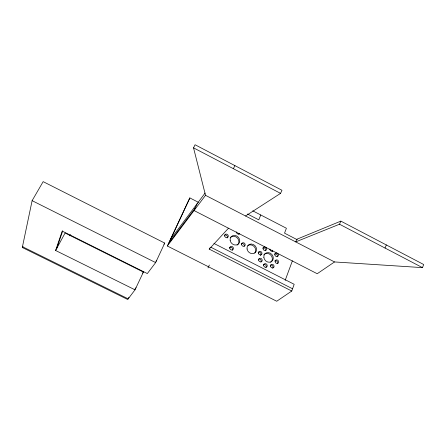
<?xml version="1.0" encoding="UTF-8"?>
<svg xmlns="http://www.w3.org/2000/svg" width="446" height="446" viewBox="0 0 446 446"><rect width="100%" height="100%" fill="white"/><g stroke="black" fill="none" stroke-linecap="round" stroke-linejoin="round"><path stroke-width="0.67" d="M135.021 289.822L127.701 299.489L22.3 247.502L32.118 200.661L43.156 181.645L164.741 243.081L155.637 262.594L147.331 273.565L62.2 231.084L55.611 250.485L135.021 289.822L143.4 272.077L65.094 233.013L55.611 250.485M56.742 248.411L62.735 230.838M198.503 202.367L189.851 197.918L167.328 245.991L276.726 301.245L291.751 291.032L294.187 284.303L213.935 243.432M285.172 280.383L292.398 260.798M245.534 215.981L280.551 193.38L281.972 190.28L195.069 144.755L193.536 147.849L205.522 195.32L334.528 261.947L422.457 267.628L423.7 264.523L340.85 221.121L296.863 239.246L295.687 241.888L339.506 224.221L340.85 221.121M260.759 214.972L258.786 219.85L247.497 214.013M385.037 248.048L386.325 244.943M291.751 291.032L209.219 249.108L209.698 248.004M197.232 203.554L194.049 210.54L317.206 273.727L334.528 261.947M189.851 197.918L168.962 243.003L195.114 208.204M208.003 267.918L209.347 265.063M128.911 297.32L128.186 298.848L22.467 246.694M233.397 168.705L234.88 165.605M69.827 235.817L70.474 234.607M22.3 247.502L22.98 246.304M142.608 273.147L143.4 272.077M163.922 244.196L164.741 243.081M170.918 238.783L205.088 193.046M167.328 245.991L205.522 195.32M155.888 261.373L156.724 260.269M134.809 289.315L136.019 287.709M209.219 249.108L228.491 228.207M32.118 200.661L155.637 262.594M210.796 247.207L292.565 288.785M297.298 239.753L284.531 233.158L286.404 228.257L252.77 210.835M193.536 147.849L280.551 193.38M339.506 224.221L422.457 267.628M270.588 265.153A1.918 1.678 50 0 1 272.79 268.135M239.68 233.542A1.912 1.678 43.8 0 1 236.436 231.881M274.808 260.927A1.912 1.661 49.8 0 1 277.39 263.697M274.53 254.058A1.901 1.65 49 0 1 277.105 256.818M263.369 264.69A1.923 1.689 49.5 0 1 265.967 267.483M272.434 250.212A1.901 1.65 48.1 0 1 272.138 251.499M262.794 248.043A1.907 1.661 47.6 0 1 265.37 250.808M229.305 247.786A1.929 1.712 44.9 0 1 231.859 247.714A1.929 1.712 44.9 0 1 232.238 250.29M272.774 250.981A1.907 1.656 48.1 0 1 269.88 249.041M230.214 237.746A5.112 4.51 44.3 0 1 237.434 238.047A5.112 4.51 44.3 0 1 237.11 245.172M241.381 243.828A1.912 1.684 45.5 0 1 244.191 246.225M239.167 233.604A1.907 1.672 43.8 0 1 238.833 234.412M263.753 254.911A5.101 4.449 48.8 0 1 270.839 255.151A5.101 4.449 48.8 0 1 270.644 262.309M224.528 235.209A1.918 1.7 43.1 0 1 227.114 237.991M258.139 252.403A1.912 1.672 47.8 0 1 260.654 252.988A1.912 1.672 47.8 0 1 260.408 255.474M258.362 259.304A1.923 1.684 48.6 0 1 260.955 262.092M247.887 245.562A5.101 4.482 46.7 0 1 254.181 246.621A5.101 4.482 46.7 0 1 254.778 252.966M224.667 235.923A1.923 1.7 43.1 0 0 227.605 237.423A1.923 1.7 43.1 0 0 227.142 234.295A1.923 1.7 43.1 0 0 224.667 235.923M270.532 266.195A1.923 1.678 50 0 0 273.437 267.672A1.923 1.678 50 0 0 272.907 264.506A1.923 1.678 50 0 0 270.532 266.195M274.881 254.85A1.907 1.656 48.9 0 0 277.758 256.322A1.907 1.656 48.9 0 0 277.228 253.2A1.907 1.656 48.9 0 0 274.881 254.85M275.16 261.752A1.918 1.667 49.7 0 0 278.048 263.224A1.918 1.667 49.7 0 0 277.512 260.079A1.918 1.667 49.7 0 0 275.16 261.752M263.095 248.812A1.912 1.661 47.6 0 0 265.989 250.29A1.912 1.661 47.6 0 0 265.47 247.168A1.912 1.661 47.6 0 0 263.095 248.812M229.802 248.26A1.935 1.717 44.9 0 0 232.745 249.76A1.935 1.717 44.9 0 0 232.277 246.599A1.935 1.717 44.9 0 0 229.802 248.26M263.675 265.532A1.929 1.689 49.5 0 0 266.591 267.015A1.929 1.689 49.5 0 0 266.067 263.842A1.929 1.689 49.5 0 0 263.675 265.532M230.147 240.361A5.129 4.521 44.3 0 0 237.963 244.33A5.129 4.521 44.3 0 0 236.681 235.973A5.129 4.521 44.3 0 0 230.147 240.361M241.593 244.581A1.923 1.689 45.5 0 0 244.514 246.069A1.923 1.689 45.5 0 0 244.029 242.936A1.923 1.689 45.5 0 0 241.593 244.581M258.647 260.13A1.929 1.689 48.5 0 0 261.557 261.612A1.929 1.689 48.5 0 0 261.049 258.451A1.929 1.689 48.5 0 0 258.647 260.13M247.051 249.002A5.118 4.493 46.6 0 0 254.828 252.954A5.118 4.493 46.6 0 0 253.484 244.586A5.118 4.493 46.6 0 0 247.051 249.002M263.87 257.598A5.112 4.46 48.8 0 0 271.597 261.523A5.112 4.46 48.8 0 0 270.192 253.144A5.112 4.46 48.8 0 0 263.87 257.598M258.424 253.189A1.918 1.678 47.7 0 0 261.328 254.672A1.918 1.678 47.7 0 0 260.815 251.533A1.918 1.678 47.7 0 0 258.424 253.189"/></g></svg>
